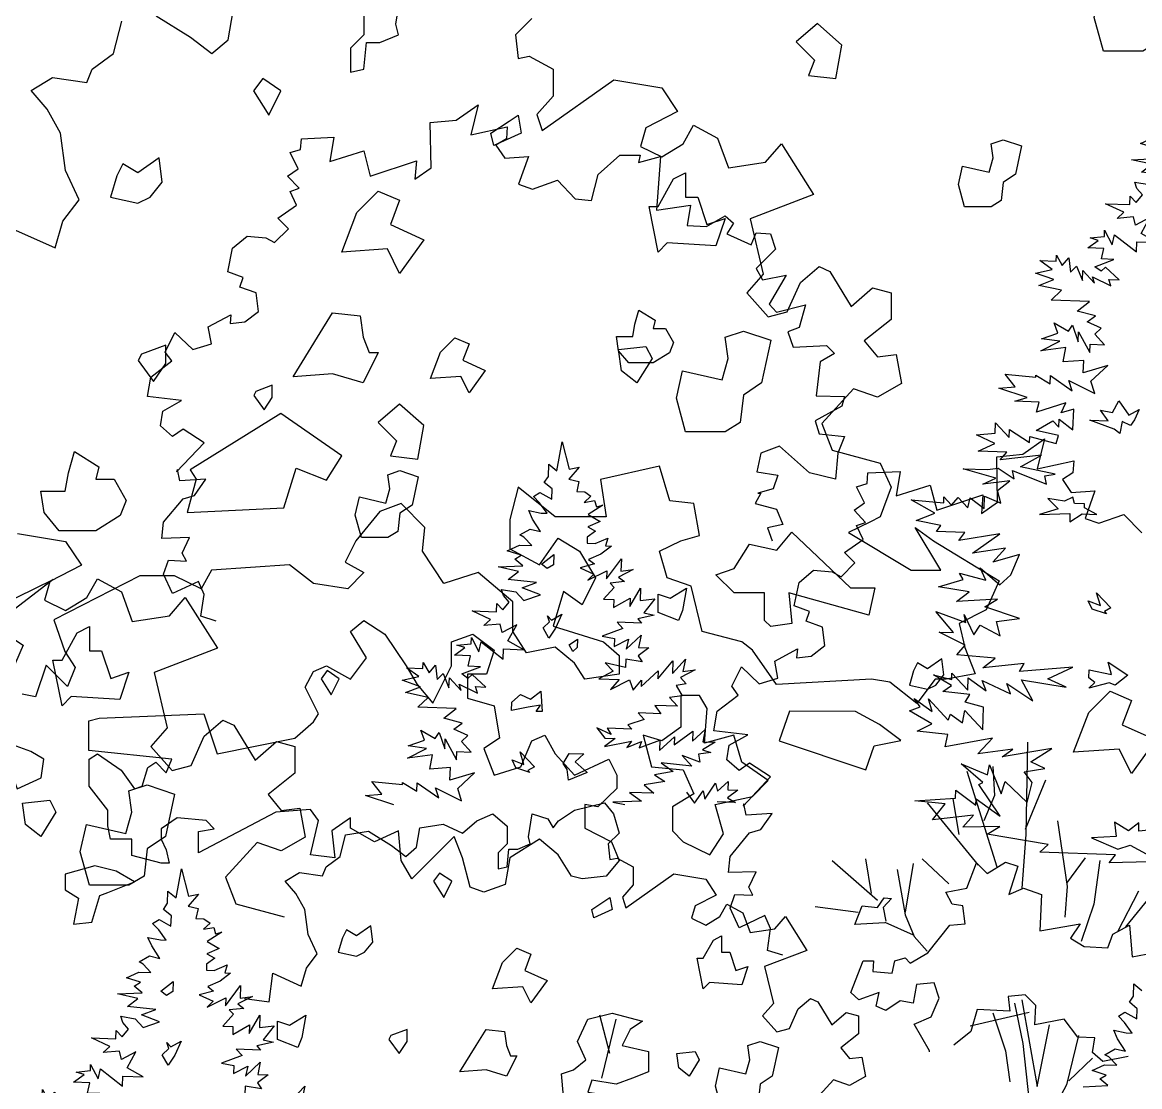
# Model space of a CAD drawing. Header units: inches. Extents: x -11 to 128, y 7 to 56.
# Drawn here: x 22.973 to 23.625, y 22.687 to 23.309 of the extents above; entities that cross this region are included whole.
import ezdxf

# ---------------------------------------------------------------- set-up
doc = ezdxf.new("R2010")
doc.units = ezdxf.units.IN
doc.header["$MEASUREMENT"] = 0
doc.layers.add('CAY', color=94, linetype='Continuous')
doc.layers.add('CAY-3', color=61, linetype='Continuous')
picture_1 = doc.add_image_def('image1.jpg', size_in_pixel=(1680, 1093))

# ---------------------------------------------------------------- blocks, each defined once
blk = doc.blocks.new('A$C76451831')
at = {"layer": 'CAY'}
for p, q in [((4659.2, 1730), (4666, 1767.4)), ((4666, 1767.4), (4675.2, 1732.1)), ((4648.1, 1722.6), (4648.6, 1738.5)), ((4648.6, 1738.5), (4659.2, 1730)), ((4688.4, 1734.4), (4674.7, 1719)), ((4675.2, 1732.1), (4688.4, 1734.4)), ((4642.8, 1714.7), (4648.1, 1722.6)), ((4674.7, 1719), (4687.7, 1715.8)), ((4687.7, 1715.8), (4685, 1702.8)), ((4628.6, 1696.6), (4636.9, 1701.7)), ((4636.9, 1701.7), (4652.5, 1693)), ((4653, 1706.2), (4642.8, 1714.7)), ((4652.5, 1693), (4653, 1706.2)), ((4685, 1702.8), (4695.4, 1702.4)), ((4695.4, 1702.4), (4703.4, 1696.7)), ((4636.5, 1688.1), (4628.6, 1696.6)), ((4646.4, 1674.6), (4636.5, 1688.1)), ((4703.4, 1696.7), (4694.9, 1688.8)), ((4694.9, 1688.8), (4708.2, 1691.1)), ((4708.2, 1691.1), (4710.6, 1682.8)), ((4627.6, 1667.1), (4622.5, 1678.2)), ((4622.5, 1678.2), (4638.7, 1674.9)), ((4638.7, 1674.9), (4646.4, 1674.6)), ((4718.8, 1685.3), (4699.8, 1672.8)), ((4699.8, 1672.8), (4715.4, 1664.1)), ((4710.6, 1682.8), (4718.8, 1685.3)), ((4637.9, 1650.9), (4627.6, 1667.1)), ((4715.4, 1664.1), (4699.3, 1656.9)), ((3957.4, 1648.4), (4019.9, 1637.7)), ((4611, 1646.4), (4624.4, 1654.1)), ((4616.3, 1643.5), (4611, 1646.4)), ((4626.4, 1632.7), (4616.3, 1643.5)), ((4624.4, 1654.1), (4637.9, 1650.9)), ((4698.8, 1643.4), (4698.5, 1635.7)), ((4709.5, 1651.1), (4698.8, 1643.4)), ((4699.3, 1656.9), (4709.5, 1651.1)), ((4019.9, 1637.7), (4040.5, 1607.1)), ((4594.4, 1625.7), (4610.5, 1633.3)), ((4610.5, 1633.3), (4626.4, 1632.7)), ((4698.5, 1635.7), (4708.9, 1635.3)), ((4708.9, 1635.3), (4725.5, 1642.4)), ((4730.1, 1631.8), (4716.6, 1621.4)), ((4725.5, 1642.4), (4722.4, 1632.1)), ((4722.4, 1632.1), (4730.1, 1631.8)), ((4612.8, 1620.1), (4594.4, 1625.7)), ((4604.5, 1614.9), (4612.8, 1620.1)), ((4615, 1606.4), (4604.5, 1614.9)), ((4716.6, 1621.4), (4700.5, 1614.3)), ((4700.5, 1614.3), (4708, 1608.6)), ((4723.6, 1589.4), (4743.1, 1615.5)), ((4743.1, 1615.5), (4742.6, 1599.2)), ((4040.5, 1607.1), (3999.3, 1585.8)), ((4582.8, 1604.8), (4615, 1606.4)), ((4609.3, 1598.9), (4582.8, 1604.8)), ((4708, 1608.6), (4689.3, 1603.8)), ((4689.3, 1603.8), (4707.5, 1595.4)), ((4699.6, 1587.6), (4724, 1599.9)), ((4724, 1599.9), (4723.6, 1589.4)), ((4758.5, 1601.4), (4739.6, 1591.6)), ((4742.6, 1599.2), (4758.5, 1601.4)), ((3999.3, 1585.8), (3992.2, 1561.6)), ((4047.6, 1565.2), (4061.2, 1589.4)), ((4061.2, 1589.4), (4092.4, 1572.3)), ((4595.8, 1588.5), (4609.3, 1598.9)), ((4632.8, 1584.5), (4595.8, 1588.5)), ((4707.5, 1595.4), (4699.6, 1587.6)), ((4747.1, 1585.9), (4728.4, 1583.8)), ((4739.6, 1591.6), (4747.1, 1585.9)), ((4092.4, 1572.3), (4106.6, 1533.9)), ((4587.2, 1575.6), (4605.7, 1572.3)), ((4589.7, 1567.4), (4587.2, 1575.6)), ((4605.7, 1572.3), (4616.2, 1561)), ((4614, 1577.4), (4632.8, 1584.5)), ((4637.7, 1568.4), (4614, 1577.4)), ((4733.7, 1578.2), (4720, 1562.8)), ((4728.4, 1583.8), (4733.7, 1578.2)), ((4754.1, 1553.5), (4768.1, 1577)), ((4768.1, 1577), (4767.5, 1561.2)), ((3992.2, 1561.6), (4019.9, 1548.1)), ((4019.9, 1548.1), (4047.6, 1565.2)), ((4154.9, 1541), (4175.6, 1565.2)), ((4175.6, 1565.2), (4217.4, 1499.1)), ((4580.8, 1546.4), (4581.1, 1557.2)), ((4581.1, 1557.2), (4589, 1548.8)), ((4589, 1548.8), (4597.1, 1559)), ((4597.1, 1559), (4589.7, 1567.4)), ((4616.2, 1561), (4637.7, 1568.4)), ((4720, 1562.8), (4733.1, 1562.4)), ((4732.8, 1552), (4754.5, 1564.3)), ((4733.1, 1562.4), (4732.8, 1552)), ((4754.5, 1564.3), (4754.1, 1553.5)), ((4767.5, 1561.2), (4786.6, 1563.2)), ((4786.6, 1563.2), (4772.4, 1545.1)), ((4572.7, 1536.2), (4549.1, 1547.5)), ((4549.1, 1547.5), (4580.8, 1546.4)), ((4785.9, 1541.9), (4764.4, 1537.2)), ((4772.4, 1545.1), (4785.9, 1541.9)), ((4106.6, 1533.9), (4154.9, 1541)), ((4564.3, 1528.4), (4572.7, 1536.2)), ((4585.6, 1530.3), (4564.3, 1528.4)), ((4588, 1519.4), (4585.6, 1530.3)), ((4606.9, 1529.6), (4588, 1519.4)), ((4595.3, 1508.7), (4606.9, 1529.6)), ((4769.2, 1531.6), (4737.5, 1532.7)), ((4737.5, 1532.7), (4745, 1524.8)), ((4764.4, 1537.2), (4769.2, 1531.6)), ((4547.6, 1504.9), (4547.9, 1513.1)), ((4547.9, 1513.1), (4557.6, 1494.1)), ((4745, 1524.8), (4718.3, 1514.8)), ((4718.3, 1514.8), (4734.1, 1511.6)), ((4749.5, 1497.9), (4768.7, 1515.8)), ((4768.7, 1515.8), (4765.4, 1500)), ((4217.4, 1499.1), (4134.9, 1467.3)), ((4525.8, 1489.8), (4539.3, 1499.8)), ((4528.9, 1502.9), (4547.6, 1504.9)), ((4539.3, 1499.8), (4528.9, 1502.9)), ((4557.6, 1494.1), (4560.8, 1507.2)), ((4560.8, 1507.2), (4589.5, 1484.9)), ((4589.5, 1484.9), (4589.9, 1498)), ((4589.9, 1498), (4616.2, 1497.1)), ((4616.2, 1497.1), (4595.3, 1508.7)), ((4734.1, 1511.6), (4733.7, 1501.1)), ((4733.7, 1501.1), (4752.6, 1510.9)), ((4752.6, 1510.9), (4749.5, 1497.9)), ((4779, 1499.6), (4765, 1489.2)), ((4765.4, 1500), (4779, 1499.6)), ((4547, 1489.1), (4525.8, 1489.8)), ((4543.8, 1475.6), (4547, 1489.1)), ((4749, 1484.7), (4748.6, 1473.9)), ((4770.2, 1481.3), (4749, 1484.7)), ((4765, 1489.2), (4770.2, 1481.3)), ((4809.5, 1466.3), (4826.5, 1484.8)), ((4826.5, 1484.8), (4823.2, 1468.6)), ((4463.6, 1473.4), (4484.8, 1472.7)), ((4479.5, 1462), (4463.6, 1473.4)), ((4484.8, 1472.7), (4485.1, 1480.4)), ((4485.1, 1480.4), (4492.8, 1466.9)), ((4492.8, 1466.9), (4501.3, 1477.1)), ((4501.3, 1477.1), (4503.4, 1458.4)), ((4535.3, 1465.5), (4559.7, 1475)), ((4559.7, 1475), (4543.8, 1475.6)), ((4732.6, 1469), (4713.7, 1459.2)), ((4722.1, 1480.2), (4732.6, 1469)), ((4748.6, 1473.9), (4722.1, 1480.2)), ((4769, 1449.1), (4791.1, 1469.7)), ((4790.7, 1459.3), (4810.1, 1482.6)), ((4791.1, 1469.7), (4790.7, 1459.3)), ((4810.1, 1482.6), (4809.5, 1466.3)), ((4839.1, 1470.7), (4820.2, 1461)), ((4823.2, 1468.6), (4839.1, 1470.7)), ((4134.9, 1467.3), (4152, 1395.3)), ((4458, 1457.3), (4479.5, 1462)), ((4481.7, 1448.7), (4458, 1457.3)), ((4503.4, 1458.4), (4511.4, 1466.3)), ((4511.4, 1466.3), (4518.8, 1447.4)), ((4518.8, 1447.4), (4519.3, 1460.6)), ((4519.3, 1460.6), (4534.6, 1444.2)), ((4543.3, 1459.7), (4535.3, 1465.5)), ((4548.9, 1465), (4543.3, 1459.7)), ((4566.9, 1448.5), (4548.9, 1465)), ((4713.7, 1459.2), (4740.4, 1458.3)), ((4740.4, 1458.3), (4729, 1445.5)), ((4729, 1445.5), (4753.5, 1457.8)), ((4753.5, 1457.8), (4758.5, 1444.5)), ((4758.5, 1444.5), (4769.3, 1457.3)), ((4769.3, 1457.3), (4769, 1449.1)), ((4820.2, 1461), (4827.6, 1452.5)), ((4462.4, 1441.3), (4481.7, 1448.7)), ((4491.7, 1434.8), (4462.4, 1441.3)), ((4534.6, 1444.2), (4532.2, 1452.4)), ((4532.2, 1452.4), (4555.8, 1440.7)), ((4555.8, 1440.7), (4553.3, 1449)), ((4553.3, 1449), (4566.9, 1448.5)), ((4827.6, 1452.5), (4814.4, 1450.3)), ((4814.4, 1450.3), (4822.1, 1436.9)), ((4478.1, 1422.1), (4491.7, 1434.8)), ((4822.1, 1436.9), (4805.7, 1434.7)), ((4805.7, 1434.7), (4816.2, 1423.5)), ((4528.3, 1420.4), (4478.1, 1422.1)), ((4512, 1407.8), (4528.3, 1420.4)), ((4794.5, 1413.8), (4765.1, 1414.8)), ((4765.1, 1414.8), (4773, 1406.4)), ((4786.8, 1424.5), (4794.5, 1413.8)), ((4816.2, 1423.5), (4786.8, 1424.5)), ((4200.3, 1384.7), (4224.5, 1405.3)), ((4224.5, 1405.3), (4238.7, 1398.8)), ((4238.7, 1398.8), (4266.4, 1353.4)), ((4535.8, 1401.5), (4512, 1407.8)), ((4525.1, 1393.7), (4535.8, 1401.5)), ((4773, 1406.4), (4751.5, 1399.4)), ((4751.5, 1399.4), (4756.7, 1393.8)), ((4152, 1395.3), (4130.8, 1371.1)), ((4183.2, 1346.3), (4200.3, 1384.7)), ((4487, 1379.2), (4482, 1392.5)), ((4482, 1392.5), (4500.7, 1381.4)), ((4500.7, 1381.4), (4505.9, 1389.4)), ((4505.9, 1389.4), (4513.4, 1367.9)), ((4543.4, 1385.4), (4525.1, 1393.7)), ((4535, 1377.5), (4543.4, 1385.4)), ((4711.4, 1395.4), (4721.4, 1381.9)), ((4729.7, 1386.6), (4711.4, 1395.4)), ((4735, 1381.4), (4721, 1371)), ((4721.4, 1381.9), (4735, 1381.4)), ((4724.6, 1394.9), (4729.7, 1386.6)), ((4756.7, 1393.8), (4724.6, 1394.9)), ((4792.9, 1365.8), (4812.1, 1383.7)), ((4811.7, 1373.3), (4836.3, 1391)), ((4812.1, 1383.7), (4811.7, 1373.3)), ((4835.9, 1377.9), (4852.3, 1393.2)), ((4836.3, 1391), (4835.9, 1377.9)), ((4852.3, 1393.2), (4849, 1377.4)), ((4130.8, 1371.1), (4158.5, 1339.9)), ((4266.4, 1353.4), (4294.1, 1377.6)), ((4294.1, 1377.6), (4318.3, 1371.1)), ((4318.3, 1371.1), (4318.3, 1336.3)), ((4464.9, 1355.9), (4489.4, 1368.7)), ((4465.5, 1371.8), (4487, 1379.2)), ((4489.4, 1368.7), (4465.5, 1371.8)), ((4513.4, 1367.9), (4513.8, 1381)), ((4513.8, 1381), (4528.7, 1353.7)), ((4547.7, 1363.9), (4535, 1377.5)), ((4721, 1371), (4756.1, 1378)), ((4756.1, 1378), (4750.4, 1370)), ((4750.4, 1370), (4769.3, 1377.5)), ((4766.3, 1369.4), (4793.3, 1379.4)), ((4769.3, 1377.5), (4766.3, 1369.4)), ((4793.3, 1379.4), (4792.9, 1365.8)), ((4865.3, 1376.9), (4848.6, 1366.6)), ((4849, 1377.4), (4865.3, 1376.9)), ((4497.2, 1360.3), (4464.9, 1355.9)), ((4493.9, 1341.8), (4497.2, 1360.3)), ((4528.7, 1353.7), (4529.1, 1364.6)), ((4529.1, 1364.6), (4547.7, 1363.9)), ((4822.1, 1359.3), (4834.8, 1345.7)), ((4845.4, 1350.8), (4822.1, 1359.3)), ((4859.4, 1363.5), (4843.5, 1361.3)), ((4843.5, 1361.3), (4845.4, 1350.8)), ((4848.6, 1366.6), (4859.4, 1363.5)), ((4158.5, 1339.9), (4183.2, 1346.3)), ((4520.7, 1343.6), (4493.9, 1341.8)), ((4520.1, 1327.3), (4520.7, 1343.6)), ((4810.5, 1338.4), (4786.3, 1334.3)), ((4834.8, 1345.7), (4795, 1349.9)), ((4795, 1349.9), (4810.5, 1338.4)), ((4318.3, 1336.3), (4283.5, 1308.6)), ((4431.5, 1309.1), (4418.5, 1325.8)), ((4418.5, 1325.8), (4458.3, 1321.7)), ((4458.3, 1321.7), (4458.4, 1324.4)), ((4458.4, 1324.4), (4477, 1312.9)), ((4477, 1312.9), (4477.4, 1323.8)), ((4477.4, 1323.8), (4505.7, 1304.2)), ((4552.2, 1337), (4520.1, 1327.3)), ((4530.1, 1316.5), (4552.2, 1337)), ((4799.6, 1325.7), (4772.7, 1321.2)), ((4786.3, 1334.3), (4799.6, 1325.7)), ((4851.8, 1302.5), (4865.7, 1323.4)), ((4865.7, 1323.4), (4868.1, 1312.9)), ((4868.1, 1312.9), (4882.1, 1325.5)), ((4882.1, 1325.5), (4881.7, 1314.6)), ((4410.2, 1307.5), (4431.5, 1309.1)), ((4501.2, 1317.5), (4535, 1300.5)), ((4505.7, 1304.2), (4501.2, 1317.5)), ((4535, 1300.5), (4530.1, 1316.5)), ((4753.8, 1311.4), (4769.3, 1300)), ((4785.5, 1310.3), (4753.8, 1311.4)), ((4772.7, 1321.2), (4785.5, 1310.3)), ((4828.1, 1311.5), (4838.5, 1297.6)), ((4838.5, 1297.6), (4849.5, 1313.5)), ((4849.5, 1313.5), (4851.8, 1302.5)), ((4894.8, 1314.2), (4881.4, 1304.2)), ((4881.7, 1314.6), (4894.8, 1314.2)), ((4283.5, 1308.6), (4300.6, 1287.9)), ((4446.9, 1295.4), (4410.2, 1307.5)), ((4682.3, 1288.4), (4721.2, 1297.8)), ((4721.2, 1297.8), (4733, 1283.7)), ((4769.3, 1300), (4732.1, 1298.6)), ((4732.1, 1298.6), (4747.8, 1295.7)), ((4891.6, 1298.4), (4867.6, 1299.3)), ((4881.4, 1304.2), (4891.6, 1298.4)), ((4300.6, 1287.9), (4324.7, 1290.9)), ((4324.7, 1290.9), (4331.8, 1253.1)), ((4554.9, 1274.6), (4575.8, 1283.7)), ((4575.8, 1283.7), (4594.3, 1267.5)), ((4622.2, 1253.8), (4626.9, 1283.7)), ((4626.9, 1283.7), (4647.3, 1277)), ((4661.5, 1274.6), (4682.3, 1288.4)), ((4733, 1283.7), (4740.1, 1258.5)), ((4476.7, 1240), (4481, 1265.2)), ((4481, 1265.2), (4511.3, 1269.9)), ((4511.3, 1269.9), (4536.5, 1258.5)), ((4536.5, 1258.5), (4554.9, 1274.6)), ((4594.3, 1267.5), (4594.3, 1244.3)), ((4647.3, 1277), (4654.4, 1265.2)), ((4654.4, 1265.2), (4661.5, 1274.6)), ((4331.8, 1253.1), (4300.6, 1235.4)), ((4377.3, 1228.2), (4384.3, 1256.1)), ((4384.3, 1256.1), (4414.2, 1260.8)), ((4414.2, 1260.8), (4444.1, 1242.4)), ((4624.5, 1244.3), (4622.2, 1253.8)), ((4740.1, 1258.5), (4725.9, 1244.3)), ((4269.3, 1246.1), (4228, 1201.2)), ((4300.6, 1235.4), (4269.3, 1246.1)), ((4444.1, 1242.4), (4462.6, 1228.2)), ((4462.6, 1228.2), (4476.7, 1240)), ((4594.3, 1244.3), (4582.9, 1232.9)), ((4594.3, 1214.4), (4596.6, 1237.6)), ((4596.6, 1237.6), (4608.4, 1237.6)), ((4608.4, 1237.6), (4624.5, 1244.3)), ((4725.9, 1244.3), (4728.3, 1223.9)), ((4358.8, 1214.4), (4377.3, 1228.2)), ((4582.9, 1232.9), (4582.9, 1212.1)), ((4728.3, 1223.9), (4737.7, 1225.8)), ((4737.7, 1225.8), (4758.6, 1214.4)), ((4305.7, 1196), (4324.2, 1207.4)), ((4324.2, 1207.4), (4354.1, 1203)), ((4354.1, 1203), (4358.8, 1214.4)), ((4582.9, 1212.1), (4594.3, 1214.4)), ((4758.6, 1214.4), (4758.6, 1191.2)), ((5192.6, 1187), (5205.3, 1219.7)), ((5205.3, 1219.7), (5219, 1206)), ((5219, 1206), (5243.2, 1220.8)), ((5243.2, 1220.8), (5259.1, 1215.5)), ((5259.1, 1215.5), (5247.5, 1178.6)), ((4228, 1201.2), (4241.6, 1166.4)), ((4319.5, 1179.8), (4305.7, 1196)), ((4749.1, 1161.4), (4811.2, 1205.4)), ((4811.2, 1205.4), (4852.9, 1198.3)), ((4852.9, 1198.3), (4866.7, 1177.9)), ((4331.3, 1159), (4319.5, 1179.8)), ((4758.6, 1191.2), (4744.4, 1175.1)), ((4866.7, 1177.9), (4839.1, 1163.7)), ((5165.2, 1181.8), (5192.6, 1187)), ((5173.6, 1165.9), (5165.2, 1181.8)), ((5247.5, 1178.6), (5266.4, 1187)), ((5266.4, 1187), (5289.7, 1178.6)), ((5289.7, 1178.6), (5287.5, 1131.1)), ((4241.6, 1166.4), (4304.1, 1149.3)), ((4744.4, 1175.1), (4749.1, 1161.4)), ((4839.1, 1163.7), (4834.4, 1147.6)), ((4871.4, 1149.9), (4880.4, 1166.1)), ((4880.4, 1166.1), (4901.2, 1154.7)), ((5187.3, 1163.8), (5173.6, 1165.9)), ((5190.5, 1140.6), (5187.3, 1163.8)), ((4335.6, 1126.7), (4331.3, 1159)), ((4852.9, 1138.5), (4871.4, 1149.9)), ((4901.2, 1154.7), (4910.7, 1129.1)), ((4942.9, 1133.8), (4956.7, 1149.9)), ((4956.7, 1149.9), (4984.6, 1105.9)), ((4834.4, 1147.6), (4852.9, 1138.5)), ((5142, 1102.7), (5170.5, 1138.5)), ((5170.5, 1138.5), (5190.5, 1140.6)), ((5287.5, 1131.1), (5340.3, 1140.6)), ((5340.3, 1140.6), (5327.6, 1121.6)), ((5382.5, 1126.9), (5404.6, 1138.5)), ((5404.6, 1138.5), (5407.8, 1097.4)), ((4347.4, 1101.2), (4335.6, 1126.7)), ((4910.7, 1129.1), (4942.9, 1133.8)), ((5327.6, 1121.6), (5345.5, 1111.1)), ((5376.1, 1109), (5382.5, 1126.9)), ((4984.6, 1105.9), (4929.6, 1084.7)), ((5345.5, 1111.1), (5376.1, 1109)), ((4333.2, 1082.7), (4347.4, 1101.2)), ((5057.6, 1092.1), (5071.3, 1092.1)), ((5071.3, 1092.1), (5070.3, 1078.4)), ((5095.6, 1076.3), (5098.8, 1092.1)), ((5098.8, 1092.1), (5112.5, 1096.3)), ((5112.5, 1096.3), (5118.8, 1089)), ((5118.8, 1089), (5142, 1102.7)), ((5407.8, 1097.4), (5435.2, 1102.7)), ((4284.9, 1039.1), (4289.6, 1076)), ((4289.6, 1076), (4326.6, 1059.5)), ((4326.6, 1059.5), (4333.2, 1082.7)), ((4929.6, 1084.7), (4941, 1036.7)), ((5070.3, 1078.4), (5095.6, 1076.3)), ((5409.5, 1046.3), (5410, 1062.2)), ((5410, 1062.2), (5420.6, 1053.6)), ((5268.6, 1047.8), (5246.4, 1045.7)), ((5282.3, 1034.1), (5268.6, 1047.8)), ((4252.7, 1043.4), (4284.9, 1039.1)), ((4941, 1036.7), (4926.8, 1020.6)), ((4973.2, 1029.6), (4989.3, 1043.4)), ((4989.3, 1043.4), (4998.7, 1039.1)), ((4998.7, 1039.1), (5017.2, 1008.8)), ((5246.4, 1045.7), (5248.5, 1026.7)), ((5281.2, 1008.8), (5282.3, 1034.1)), ((5404.2, 1038.3), (5409.5, 1046.3)), ((5414.3, 1029.8), (5404.2, 1038.3)), ((4728.3, 971.5), (4715.1, 1021.6)), ((4926.8, 1020.6), (4945.3, 999.7)), ((4961.8, 1004.1), (4973.2, 1029.6)), ((5017.2, 1008.8), (5035.7, 1024.9)), ((5035.7, 1024.9), (5051.8, 1020.6)), ((5051.8, 1020.6), (5051.8, 997.4)), ((5273.8, 1025), (5197.2, 1007.3)), ((5206.3, 1028.8), (5197.9, 1000.4)), ((5248.5, 1026.7), (5206.3, 1028.8)), ((5390, 1020.2), (5398.3, 1025.4)), ((5397.8, 1011.8), (5390, 1020.2)), ((5398.3, 1025.4), (5413.9, 1016.7)), ((5413.9, 1016.7), (5414.3, 1029.8)), ((4717.8, 939.8), (4736.3, 1016.3)), ((4945.3, 999.7), (4961.8, 1004.1)), ((5319.2, 1016.2), (5281.2, 1008.8)), ((5337.1, 993), (5319.2, 1016.2)), ((5407.8, 998.3), (5397.8, 1011.8)), ((5051.8, 997.4), (5028.6, 978.9)), ((5197.9, 1000.4), (5175.7, 982.4)), ((5359.3, 991.9), (5337.1, 993)), ((5356.1, 972.9), (5359.3, 991.9)), ((5389, 990.8), (5383.9, 1001.9)), ((5383.9, 1001.9), (5400.1, 998.6)), ((5399.3, 974.6), (5389, 990.8)), ((5400.1, 998.6), (5407.8, 998.3)), ((5028.6, 978.9), (5040, 965.1)), ((5372.4, 970.1), (5385.8, 977.8)), ((5385.8, 977.8), (5399.3, 974.6)), ((5040, 965.1), (5056.1, 967.1)), ((5056.1, 967.1), (5060.8, 941.9)), ((5369.8, 961.3), (5356.1, 972.9)), ((5402.5, 967.7), (5369.8, 961.3)), ((5377.7, 967.2), (5372.4, 970.1)), ((5387.7, 956.4), (5377.7, 967.2)), ((5355.8, 949.4), (5371.9, 957)), ((5374.2, 943.7), (5355.8, 949.4)), ((5371.9, 957), (5387.7, 956.4)), ((5019.2, 937.2), (4991.7, 907.3)), ((5040, 930.1), (5019.2, 937.2)), ((5060.8, 941.9), (5040, 930.1)), ((5365.8, 938.6), (5374.2, 943.7)), ((5376.4, 930.1), (5365.8, 938.6)), ((5344.2, 928.5), (5376.4, 930.1)), ((3915.1, 501.1), (3898, 463.3)), ((3898, 463.3), (3863.2, 445.6)), ((3863.2, 445.6), (3870.3, 414.4)), ((3870.3, 414.4), (3883.8, 380.2)), ((3883.8, 380.2), (3846.1, 373.1)), ((3831.9, 373.1), (3807.8, 341.8)), ((3846.1, 373.1), (3831.9, 373.1))]:
    blk.add_line(p, q, dxfattribs=at)
for points in [[(4216, 1534.3), (4196, 1540.6), (4200.2, 1569.1), (4192.8, 1586), (4159, 1570.1), (4147.4, 1595.5), (4153.8, 1613.4), (4177, 1612.3), (4171.7, 1622.9), (4181.2, 1642.9), (4145.3, 1641.9), (4147.4, 1663), (4172.8, 1693.5), (4187.5, 1697.8), (4202.3, 1718.9), (4168.5, 1716.7), (4165.4, 1731.5), (4164.3, 1728.3), (4200.2, 1766.3), (4172.8, 1784.2), (4159, 1774.7), (4143.2, 1788.5), (4146.4, 1807.4), (4170.6, 1821.2), (4126.4, 1826.4), (4130.6, 1851.7), (4158, 1872.8), (4149.6, 1884.4), (4162.2, 1909.7), (4185.4, 1887.6), (4209.7, 1895), (4205.5, 1917.1), (4235, 1933), (4233.9, 1921.4), (4252.9, 1923.5), (4270.8, 1937.2), (4267.7, 1961.4), (4246.6, 1968.8), (4250.8, 1981.5), (4230.8, 1988.9), (4237.1, 2019.4), (4256.1, 2035.3), (4280.3, 2033.1), (4291.9, 2026.8), (4309.9, 2044.7), (4296.2, 2058.5), (4320.4, 2075.3), (4312, 2093.3), (4323.6, 2097.5), (4308.8, 2113.3), (4322.5, 2122.8), (4312, 2143.9), (4325.7, 2148.1), (4326.7, 2161.8), (4368.9, 2163.9), (4363.7, 2132.3), (4408, 2146), (4416.4, 2113.3), (4476.5, 2133.3), (4474.4, 2109.1), (4495.5, 2123.9), (4494.4, 2182.9), (4528.2, 2186.1), (4556.7, 2206.1), (4547.2, 2167.1), (4594.6, 2177.6), (4593.6, 2161.8), (4579.9, 2153.4), (4591.5, 2136.5), (4622.1, 2138.6), (4609.4, 2102.8), (4627.3, 2096.4), (4660, 2108), (4683.2, 2083.8), (4704.3, 2081.7), (4712.8, 2115.4), (4741.2, 2140.7), (4767.6, 2140.7), (4765.5, 2131.2), (4794, 2138.6), (4788.7, 2069), (4833, 2075.3), (4828.8, 2049), (4854.1, 2047.9), (4878.3, 2061.6), (4888.9, 2052.1), (4880.5, 2038.4), (4912.1, 2023.7), (4918.4, 2039.5), (4937.4, 2038.4), (4943.7, 2018.4), (4918.4, 1993.1), (4926.9, 1978.3), (4957.4, 1984.6), (4935.3, 1946.7), (4944.8, 1936.1), (4982.8, 1945.6), (4974.3, 1916.1), (4959.6, 1910.8), (4966.9, 1890.8), (5010.2, 1892.9), (5020.7, 1882.3), (5001.7, 1871.8), (4996.5, 1827.5), (5033.4, 1826.4), (5030.2, 1813.8), (4995.4, 1794.8), (5000.7, 1777.9), (5033.4, 1774.7), (5024.9, 1752.6), (5021.8, 1718.9), (4988, 1727.3), (4949, 1762.1), (4924.8, 1752.6), (4919.5, 1728.3), (4946.9, 1724.1), (4940.6, 1706.2), (4920.5, 1700.9), (4924.8, 1700.9), (4917.4, 1687.2), (4944.8, 1679.8), (4953.2, 1659.8), (4933.2, 1655.6), (4939.5, 1638.7)], [(4953.2, 1099.5), (4933.2, 1105.8), (4937.4, 1134.3), (4930, 1151.2), (4896.3, 1135.4), (4884.7, 1160.7), (4891, 1178.6), (4914.2, 1177.5), (4908.9, 1188.1), (4918.4, 1208.1), (4882.5, 1207.1), (4884.7, 1228.2), (4910, 1258.8), (4924.7, 1263), (4939.5, 1284.1), (4905.7, 1282), (4902.6, 1296.7), (4901.5, 1293.6), (4937.4, 1331.5), (4910, 1349.5), (4896.3, 1340), (4880.4, 1353.7), (4883.6, 1372.7), (4907.9, 1386.4), (4863.6, 1391.6), (4867.8, 1417), (4895.2, 1438.1), (4886.8, 1449.7), (4899.4, 1475), (4922.6, 1452.8), (4946.9, 1460.2), (4942.7, 1482.3), (4972.2, 1498.2), (4971.1, 1486.6), (4990.1, 1488.7), (5008, 1502.4), (5004.9, 1526.6), (4983.8, 1534), (4988, 1546.7), (4968, 1554.1), (4974.3, 1584.7), (4993.3, 1600.5), (5017.5, 1598.4), (5029.1, 1592), (5047.1, 1610), (5033.4, 1623.7), (5057.6, 1640.6), (5049.2, 1658.5), (5060.8, 1662.7), (5046, 1678.5), (5059.7, 1688), (5049.2, 1709.1), (5062.9, 1713.3), (5063.9, 1727), (5106.1, 1729.1), (5100.9, 1697.5), (5145.2, 1711.2), (5153.6, 1678.5), (5213.7, 1698.6), (5211.6, 1674.3), (5232.7, 1689.1), (5231.6, 1748.1), (5265.4, 1751.3), (5293.9, 1771.3), (5284.4, 1732.3), (5331.8, 1742.9), (5330.8, 1727), (5317.1, 1718.6), (5328.7, 1701.7), (5359.3, 1703.8), (5346.6, 1668), (5364.5, 1661.6), (5397.2, 1673.2), (5420.4, 1649)], [(4680, 1494.9), (4675.3, 1503.2), (4686, 1511), (4685.6, 1500.1), (4680, 1494.9)], [(5271.7, 1376.9), (5269.6, 1256.6), (5264.3, 1187)], [(5192.6, 1338.9), (5231.6, 1214.5)], [(5226.4, 1345.2), (5228.5, 1307.3), (5214.8, 1274.6)], [(5294.9, 1327.3), (5268.6, 1263)], [(5140.9, 1297.8), (5207.4, 1216.6)], [(5174.7, 1303.1), (5182.1, 1256.6)], [(5310.7, 1274.6), (5323.4, 1189.1), (5320.2, 1149.1)], [(5017.5, 1222.9), (5076.6, 1171.2)], [(5060.8, 1225), (5068.2, 1179.7)], [(5134.6, 1225), (5169.4, 1192.3)], [(5346.6, 1226.1), (5322.3, 1193.4)], [(5365.6, 1222.9), (5358.2, 1165.9), (5341.3, 1117.4)], [(4146.1, 136.4), (4058.1, 134.1), (4066.6, 144.6), (3967.9, 148.1), (3979.1, 158.1), (3899.4, 171.8), (3916.1, 181.6), (3868, 180.6), (3881.7, 196.4), (3828.5, 190.1), (3845, 210.9), (3805.3, 215), (3858.5, 218.6), (3858.8, 229), (3884.9, 209.5), (3885.2, 217.6), (3916.5, 195.2), (3888.5, 236.1), (3894, 238.6), (3865.5, 263.2), (3899.8, 248.8), (3902.6, 261.9), (3917.6, 224.2), (3923.1, 239.9), (3951.6, 212.6), (3957.9, 238.7), (3947.6, 252.6), (3974.4, 257.1), (3956.2, 265.5), (3983.5, 283.1), (3919.2, 272.2), (3932.7, 282.1), (3887.2, 276), (3906.5, 296.7), (3844.9, 285.2), (3848.2, 301.4), (3808.5, 305.5), (3827.4, 315.3), (3798.5, 332.2), (3812.3, 337.1), (3804.5, 348.3), (3827.9, 331.1), (3823.1, 347.6), (3848.9, 320), (3851.8, 327.6), (3867.3, 316.6), (3870.6, 332.4), (3893.7, 307.5), (3894.8, 337), (3871, 343.2), (3876.8, 353.5), (3842, 357.4), (3853.2, 365.2), (3829.6, 379.1), (3853.4, 372.9), (3853.7, 381), (3874.2, 359), (3874.8, 374.8), (3898.2, 358.2), (3893.2, 371.5), (3929.8, 354.3), (3925.3, 367.6), (3958.9, 345.2), (3944, 372.4), (4002.2, 362.7), (3978.5, 373.9), (4011.2, 388.7), (3941.7, 383.4), (3947.5, 393.6), (3893.8, 387.8), (3910.1, 400.4), (3860, 404.8), (3870.8, 417.6), (3837, 434.6), (3855.6, 434), (3832.5, 461.5), (3871.9, 447), (3869.5, 457.5), (3882.2, 430.8), (3890.3, 443.7), (3916.6, 429.6), (3911.8, 448.3), (3941.4, 452.3), (3896.6, 467.5), (3912.8, 477.3), (3859.7, 474.2), (3876, 486.8), (3836.3, 493.6), (3868.4, 502.9), (3863.7, 511.2), (3897.8, 501.9), (3890.2, 518), (3916.2, 495.8), (3930.2, 508.9), (3941.6, 535.3), (3906.8, 525.6), (3923.3, 543.6), (3880.5, 537.4), (3915.8, 562.4), (3862.5, 553.9), (3870.5, 564), (3833.4, 565.3), (3839.1, 573.3), (3807.2, 579.8), (3831.5, 589.4), (3800.4, 606.4), (3842.9, 602.6), (3843.1, 610.3), (3853.2, 599.5), (3861.7, 609.7), (3874.4, 596.1), (3877.5, 609.1), (3895.6, 595.3), (3896.2, 611.2), (3917.2, 602.3), (3912.8, 618.8), (3929.1, 631.3), (3894, 627.1), (3910.6, 634.7), (3868.4, 647.1), (3900.1, 646), (3913.8, 647.7), (3934.6, 633.9), (3932.3, 644.8), (3976.9, 627), (3974.6, 637.9), (3987.8, 640.2), (3942.8, 649.4), (3970.1, 664.8), (3916.4, 658.5), (3924.9, 668.7), (3887.8, 670), (3909.5, 680.1), (3885.8, 691.3), (3909.9, 693.2), (3910.4, 706.8), (3928.3, 687.6), (3928.7, 698), (3954.8, 681.2), (3955.1, 688.9), (3989.2, 680), (3992.3, 690.3), (3963.1, 696.8), (3984.8, 709.2), (3992.7, 701.2), (3993, 711.6), (4011.1, 697.8), (4012.1, 724.6), (3996, 719.7), (4001.9, 732.6), (3963.9, 720.8), (3967.1, 733.8), (3935.4, 734.9), (3951.4, 739.8), (3914.7, 752), (3936, 753.5), (3923, 770.3), (3962.8, 766.2), (3962.9, 768.9), (3981.5, 757.4), (3981.9, 768.2), (4010.2, 748.6), (4005.7, 761.9), (4039.5, 744.9), (4034.6, 760.9), (4056.7, 781.5), (4024.6, 771.7), (4025.2, 788), (3998.4, 786.2), (4001.7, 804.7), (3969.4, 800.4), (3993.9, 813.1), (3970, 816.2), (3991.5, 823.6), (3986.5, 837), (4005.2, 825.9), (4010.4, 833.9), (4017.9, 812.3), (4018.3, 825.4), (4033.2, 798.2), (4033.6, 809), (4052.2, 808.4), (4039.5, 822), (4047.9, 829.8), (4029.6, 838.2), (4040.3, 846), (4016.5, 852.2), (4032.8, 864.8), (3982.6, 866.6), (3996.2, 879.2), (3966.9, 885.7), (3986.2, 893.2), (3962.5, 901.7), (3984, 906.4), (3968.1, 917.8), (3989.3, 917.1), (3989.6, 924.8), (3997.3, 911.4), (4005.8, 921.5), (4007.9, 902.9), (4015.9, 910.7), (4023.4, 891.9), (4023.8, 905), (4039.1, 888.6), (4036.7, 896.9), (4060.3, 885.2), (4057.8, 893.4), (4071.4, 892.9), (4053.4, 909.4), (4047.8, 904.2), (4039.8, 909.9), (4064.2, 919.5), (4048.4, 920), (4051.5, 933.5), (4030.3, 934.3), (4043.8, 944.2), (4033.4, 947.3), (4052.1, 949.4), (4052.4, 957.5), (4062.1, 938.6), (4065.3, 951.6), (4094, 929.3), (4094.4, 942.4), (4120.7, 941.5), (4099.8, 953.1), (4111.4, 974), (4092.5, 963.8), (4090.1, 974.8), (4068.8, 972.8), (4077.2, 980.7), (4053.6, 991.9), (4085.3, 990.8), (4085.6, 1001.7), (4093.5, 993.3), (4101.6, 1003.4), (4094.2, 1011.8), (4091.7, 1020.1), (4110.2, 1016.7), (4120.7, 1005.5), (4142.2, 1012.9), (4118.5, 1021.8), (4137.3, 1028.9), (4100.3, 1032.9), (4113.8, 1043.3), (4087.3, 1049.2), (4119.5, 1050.8), (4109, 1059.4), (4117.3, 1064.5), (4098.9, 1070.1), (4115, 1077.7), (4130.9, 1077.2), (4120.8, 1088), (4115.5, 1090.9), (4128.9, 1098.6), (4142.4, 1095.4), (4132.1, 1111.6), (4127, 1122.6), (4143.2, 1119.4), (4150.9, 1119.1), (4141, 1132.6), (4133.1, 1141), (4141.4, 1146.2), (4157, 1137.5), (4157.5, 1150.6), (4147.3, 1159.1), (4152.6, 1167.1), (4153.1, 1182.9), (4163.7, 1174.4), (4170.5, 1211.8), (4179.7, 1176.6), (4192.9, 1178.8), (4179.2, 1163.4), (4192.2, 1160.3), (4189.5, 1147.2), (4199.9, 1146.8), (4207.9, 1141.1), (4199.4, 1133.3), (4212.7, 1135.5), (4215.1, 1127.3), (4223.3, 1129.7), (4204.3, 1117.2), (4219.9, 1108.5), (4203.8, 1101.4), (4214, 1095.6), (4203.3, 1087.8), (4203, 1080.1), (4213.4, 1079.7), (4230, 1086.9), (4226.9, 1076.5), (4234.6, 1076.3), (4221.1, 1065.9), (4205, 1058.7), (4212.5, 1053), (4193.8, 1048.2), (4212, 1039.9), (4204.1, 1032), (4228.5, 1044.3), (4228.1, 1033.9), (4247.6, 1060), (4247.1, 1043.7), (4263, 1045.8), (4244.1, 1036.1), (4251.6, 1030.3), (4232.9, 1028.3), (4238.2, 1022.7), (4224.5, 1007.3), (4237.6, 1006.8), (4237.3, 996.4), (4259, 1008.8), (4258.6, 997.9), (4272.6, 1021.5), (4272, 1005.6), (4291.1, 1007.7), (4276.9, 989.6), (4290.4, 986.4), (4268.9, 981.7), (4273.7, 976.1), (4242, 977.2), (4249.5, 969.2), (4222.8, 959.3), (4238.6, 956), (4238.2, 945.6), (4257.1, 955.4), (4254, 942.3), (4273.2, 960.2), (4269.9, 944.5), (4283.5, 944), (4269.5, 933.6), (4274.7, 925.7), (4253.5, 929.2), (4253.1, 918.3)], [(4314, 910.8), (4331, 929.2), (4327.7, 913)], [(5101.9, 1211.3), (5112.5, 1152.2), (5124.1, 1123.8), (5140.9, 1104.8)], [(5123, 1218.7), (5112.5, 1155.4)], [(5416.2, 1182.8), (5388.8, 1130.1)], [(5444.7, 1192.3), (5399.3, 1136.4)], [(5086.1, 1141.7), (5047.1, 1139.6), (5056.6, 1163.8), (5076.6, 1161.7), (5085, 1174.4), (5094.5, 1173.3), (5084, 1161.7), (5087.2, 1143.8)], [(4995.4, 1162.8), (5051.3, 1155.4)], [(5086.1, 1142.7), (5123, 1125.9)], [(5144.1, 974), (5144.1, 975), (5124.1, 1009.8), (5146.2, 1019.3), (5156.8, 1043.6), (5150.4, 1063.6), (5127.2, 1061.5), (5123, 1037.3), (5106.1, 1040.4), (5087.2, 1027.8), (5074.5, 1033.1), (5078.7, 1051), (5052.3, 1041.5), (5041.8, 1051), (5057.6, 1092.1)], [(5254.8, 1037.3), (5265.4, 984.5), (5273.8, 908.6)], [(5264.3, 1041.5), (5284.4, 928.6), (5300.2, 1008.8)], [(5226.4, 1024.6), (5243.2, 975), (5248.5, 935)], [(5338.2, 995.1), (5322.3, 930.7), (5293.9, 877)], [(5356.1, 965.6), (5325.5, 936)]]:
    blk.add_lwpolyline(points, dxfattribs=at)
for points in [[(4784.5, 1915.2), (4800.4, 1915.2), (4810.9, 1896.7), (4805.6, 1883.5), (4784.5, 1870.3), (4752.8, 1870.3), (4739.6, 1886.1), (4737, 1904.6), (4758.1, 1904.6), (4760.8, 1920.5), (4766, 1939), (4787.2, 1925.7)], [(4507.9, 1884.3), (4526.4, 1902.8), (4544.9, 1894.9), (4536.9, 1873.7), (4566, 1860.5), (4544.9, 1831.5), (4534.3, 1852.6), (4494.7, 1850)], [(4267.5, 1833.2), (4264.9, 1827.9), (4278.1, 1809.4), (4288.7, 1825.2), (4288.7, 1841.1)], [(4396.9, 1672), (4402.2, 1695.8), (4436.5, 1687.9), (4441.8, 1706.3), (4439.1, 1724.8), (4455, 1730.1), (4478.7, 1722.2), (4470.8, 1685.2), (4455, 1674.7), (4452.3, 1650.9), (4439.1, 1643), (4404.8, 1643)], [(4639.1, 1608.3), (4655.4, 1620.8), (4655, 1607.7), (4646.6, 1602.6)], [(4791, 1545.5), (4791, 1569.3), (4806.8, 1564), (4827.9, 1577.2), (4822.7, 1548.1), (4817.4, 1534.9)], [(4641.2, 1525.7), (4649.6, 1533.5), (4647.2, 1541.3), (4652.4, 1535.7), (4665.8, 1543.4), (4657.5, 1525.1), (4648.9, 1512.3)], [(4035, 1519.2), (4050.8, 1527.2), (4050.8, 1495.5), (4066.6, 1495.5), (4078.5, 1459.8), (4102.3, 1467.8), (4090.4, 1432.1), (4027.1, 1436.1), (4015.2, 1424.2), (4003.3, 1483.6), (4015.2, 1483.6)], [(5162.8, 1464.3), (5160.2, 1485.4), (5141.7, 1472.2), (5128.5, 1480.1), (5123.3, 1469.6), (5118, 1451.1), (5141.7, 1445.8), (5152.3, 1451.1)], [(4376, 1459.3), (4360.2, 1469.9), (4352.3, 1459.3), (4365.5, 1438.2)], [(4640.1, 1416.5), (4632.4, 1416.7), (4637.7, 1424.7), (4621.8, 1422.5), (4600.3, 1417.9), (4600.7, 1428.7), (4611.9, 1438.8), (4624.8, 1432.9), (4638.3, 1443.3)], [(5351.5, 1415.3), (5379.2, 1443), (5406.9, 1431.1), (5395, 1399.4), (5438.6, 1379.6), (5406.9, 1336.1), (5391, 1367.8), (5331.7, 1363.8)], [(4624.2, 1337.2), (4605.8, 1343.3), (4600.8, 1353.9), (4616.4, 1347.9), (4611.6, 1364.4), (4629.9, 1344.7), (4621.6, 1340)], [(4672.4, 1341), (4667.2, 1348.9), (4675.4, 1362.2), (4694.4, 1361.5), (4683.1, 1351), (4698.5, 1337.4), (4674.2, 1327.3)], [(4038.9, 1234.1), (4046.9, 1269.7), (4098.3, 1257.8), (4106.2, 1285.6), (4102.3, 1313.3), (4126, 1321.2), (4161.7, 1309.3), (4149.8, 1253.9), (4126, 1238), (4122.1, 1202.4), (4102.3, 1190.5), (4050.8, 1190.5)], [(3967.7, 1269.7), (3963.7, 1297.4), (3999.3, 1301.4), (4007.3, 1285.6), (3987.5, 1253.9)], [(3702.4, 1154.9), (3710.3, 1198.4), (3678.7, 1226.2), (3651, 1202.4), (3674.7, 1178.6), (3666.8, 1158.8)], [(4522.5, 1195.9), (4506.6, 1206.4), (4498.7, 1195.9), (4511.9, 1174.8)], [(4720.4, 1169.5), (4728.3, 1174.8), (4731, 1158.9), (4707.2, 1148.4), (4704.6, 1158.9)], [(4419.5, 1116.7), (4416.9, 1137.8), (4398.4, 1124.6), (4385.2, 1132.5), (4380, 1122), (4374.7, 1103.5), (4398.4, 1098.2), (4409, 1103.5)], [(4862.9, 1119.3), (4873.5, 1124.6), (4873.5, 1103.5), (4884.1, 1103.5), (4892, 1079.7), (4907.8, 1085), (4899.9, 1061.2), (4857.7, 1063.9), (4849.7, 1055.9), (4841.8, 1095.6), (4849.7, 1095.6)], [(4588.5, 1090.3), (4606.9, 1108.8), (4625.4, 1100.8), (4617.5, 1079.7), (4646.5, 1066.5), (4625.4, 1037.5), (4614.9, 1058.6), (4575.3, 1055.9)], [(3862.3, 1017), (3867.6, 1040.8), (3901.9, 1032.9), (3907.2, 1051.4), (3904.5, 1069.8), (3920.4, 1075.1), (3944.1, 1067.2), (3936.2, 1030.2), (3920.4, 1019.7), (3917.7, 995.9), (3904.5, 988), (3870.2, 988)], [(4143.6, 1052.7), (4159.9, 1065.3), (4159.5, 1052.2), (4151.1, 1047)], [(4295.5, 989.9), (4295.5, 1013.7), (4311.3, 1008.4), (4332.5, 1021.6), (4327.2, 992.6), (4321.9, 979.4)], [(4709.9, 855.3), (4683.5, 873.8), (4688.8, 889.6), (4680.8, 905.5), (4667.6, 916), (4665, 945.1), (4680.8, 950.3), (4696.7, 963.5), (4686.1, 987.3), (4699.3, 1016.3), (4731, 1024.3), (4770.6, 1013.7), (4754.7, 1003.1), (4744.2, 982), (4778.5, 974.1), (4778.5, 947.7), (4757.4, 939.8), (4736.3, 931.9), (4704.6, 937.1), (4699.3, 921.3), (4733.6, 916), (4762.7, 900.2), (4757.4, 881.7), (4720.4, 873.8)], [(4443.3, 995.2), (4440.7, 989.9), (4453.9, 971.5), (4464.4, 987.3), (4464.4, 1003.1)], [(4554.1, 982), (4567.3, 1003.1), (4591.1, 1000.5), (4593.7, 982), (4599, 968.8), (4606.9, 968.8), (4593.7, 942.4), (4567.3, 950.3), (4533, 947.7)], [(4145.7, 970.1), (4154.1, 978), (4151.7, 985.8), (4156.9, 980.2), (4170.4, 987.9), (4162, 969.6), (4153.4, 956.7)], [(4865.6, 929.2), (4870.9, 953), (4905.2, 945.1), (4910.4, 963.5), (4907.8, 982), (4923.6, 987.3), (4947.4, 979.4), (4939.5, 942.4), (4923.6, 931.9), (4921, 908.1), (4907.8, 900.2), (4873.5, 900.2)], [(4818.1, 953), (4815.4, 971.5), (4839.2, 974.1), (4844.5, 963.5), (4831.3, 942.4)], [(4064.6, 698.7), (4032.9, 710.2), (4056.9, 709.4), (4046.9, 723.3), (4062.7, 720.1), (4070.9, 735.6), (4083.8, 716.6), (4097.3, 724.3), (4091.3, 710.9), (4086.1, 703.4), (4075.4, 708.7), (4072.1, 693)], [(4013.2, 601.7), (4010.8, 609.9), (4000.2, 604.8), (3978.6, 608.3), (3991.7, 594.7), (3967.4, 587.4), (4007.3, 588.7), (4006.9, 577.9), (4023.2, 588.2), (4042.2, 587.5), (4026.2, 596.2), (4026.3, 601.2)], [(4054.6, 458.4), (4036.2, 464.5), (4031.1, 475.1), (4046.8, 469.1), (4041.9, 485.6), (4060.3, 465.9), (4052, 461.2)], [(4032, 374.8), (4032.4, 385.2), (4061.2, 379.2), (4056.8, 395.2), (4082.5, 378.5), (4066.1, 365.4), (4058.1, 368.4), (4031.6, 361.7), (4039.5, 369.1)], [(4138.2, 144.9), (4133.9, 163.6), (4114.9, 167), (4134.4, 179.5), (4096.7, 175.3), (4097, 186.2), (4083.5, 175.8), (4065.4, 187.3), (4067.4, 168.6), (4035.2, 167), (4069.6, 152.2), (4085.6, 157.1), (4106.5, 146), (4119.9, 153.2)]]:
    blk.add_lwpolyline(points, close=True, dxfattribs=at)
at = {"layer": 'CAY-3'}
for p, q in [((3130, 1225.7), (3137, 1270.6)), ((2818.1, 1236.4), (2862.9, 1208.6)), ((2911.8, 1205.1), (2918.3, 1242.8)), ((3088.1, 1246.4), (3088.1, 1211.6)), ((2762.6, 1187.4), (2773.2, 1229.3)), ((3133.5, 1211.6), (3130, 1225.7)), ((3306.9, 1232.8), (3285.6, 1211.6)), ((2862.9, 1208.6), (2890.6, 1187.4)), ((3088.1, 1211.6), (3071, 1194.5)), ((3109.3, 1201.6), (3133.5, 1211.6)), ((3285.6, 1211.6), (3289.2, 1180.9)), ((2890.6, 1187.4), (2911.8, 1205.1)), ((3071, 1194.5), (3071, 1163.2)), ((3088.1, 1166.8), (3091.6, 1201.6)), ((3091.6, 1201.6), (3109.3, 1201.6)), ((2734.9, 1166.8), (2762.6, 1187.4)), ((3289.2, 1180.9), (3303.3, 1183.9)), ((3303.3, 1183.9), (3334.6, 1166.8)), ((2727.8, 1149.6), (2734.9, 1166.8)), ((3071, 1163.2), (3088.1, 1166.8)), ((3334.6, 1166.8), (3334.6, 1131.9)), ((2655.3, 1139), (2683, 1156.1)), ((2683, 1156.1), (2727.8, 1149.6)), ((3320.4, 1087.1), (3413.6, 1153.2)), ((3413.6, 1153.2), (3476.1, 1142.6)), ((2676, 1114.8), (2655.3, 1139)), ((3476.1, 1142.6), (3496.7, 1111.9)), ((3334.6, 1131.9), (3313.3, 1107.8)), ((2693.6, 1083.6), (2676, 1114.8)), ((3313.3, 1107.8), (3320.4, 1087.1)), ((3496.7, 1111.9), (3455.4, 1090.7)), ((3455.4, 1090.7), (3448.4, 1066.5)), ((3503.8, 1070), (3517.3, 1094.2)), ((3517.3, 1094.2), (3548.6, 1077.1)), ((2700.1, 1035.2), (2693.6, 1083.6)), ((3548.6, 1077.1), (3562.7, 1038.8)), ((3448.4, 1066.5), (3476.1, 1052.9)), ((3476.1, 1052.9), (3503.8, 1070)), ((3611.1, 1045.8), (3631.7, 1070)), ((3631.7, 1070), (3673.6, 1003.9)), ((2717.8, 996.9), (2700.1, 1035.2)), ((3562.7, 1038.8), (3611.1, 1045.8)), ((3673.6, 1003.9), (3591, 972.1)), ((2696.6, 969.1), (2717.8, 996.9)), ((2686.6, 934.3), (2696.6, 969.1)), ((3591, 972.1), (3608.1, 900.1)), ((2631.1, 959.1), (2686.6, 934.3)), ((3656.5, 889.5), (3680.7, 910.2)), ((3680.7, 910.2), (3694.8, 903.7)), ((3694.8, 903.7), (3722.5, 858.3)), ((3608.1, 900.1), (3586.9, 875.9)), ((3639.4, 851.2), (3656.5, 889.5)), ((3586.9, 875.9), (3614.6, 844.7)), ((3722.5, 858.3), (3750.2, 882.4)), ((3750.2, 882.4), (3774.4, 875.9)), ((3774.4, 875.9), (3774.4, 841.1)), ((3614.6, 844.7), (3639.4, 851.2)), ((3774.4, 841.1), (3739.6, 813.4)), ((3739.6, 813.4), (3756.7, 792.8)), ((3756.7, 792.8), (3780.9, 795.7)), ((3780.9, 795.7), (3788, 758)), ((3788, 758), (3756.7, 740.3)), ((3725.5, 750.9), (3684.2, 706.1)), ((3756.7, 740.3), (3725.5, 750.9)), ((3684.2, 706.1), (3697.8, 671.3)), ((3697.8, 671.3), (3760.3, 654.2)), ((3473.1, 650.6), (3396.5, 632.9)), ((3486.7, 605.2), (3473.1, 650.6)), ((3760.3, 654.2), (3774.4, 622.9)), ((3396.5, 632.9), (3403.5, 584.6)), ((3289.2, 622.9), (3278.5, 581)), ((3337.5, 584.6), (3289.2, 622.9)), ((3774.4, 622.9), (3760.3, 584.6)), ((3137, 601.7), (3109.3, 591.6)), ((3167.7, 570.4), (3137, 601.7)), ((3517.9, 601.7), (3486.7, 605.2)), ((3525, 560.4), (3517.9, 601.7)), ((3109.3, 591.6), (3078.1, 553.3)), ((3403.5, 584.6), (3337.5, 584.6)), ((3760.3, 584.6), (3746.7, 577.5)), ((3164.8, 539.7), (3167.7, 570.4)), ((3278.5, 581), (3278.5, 542.7)), ((3746.7, 577.5), (3719, 563.9)), ((3839, 515.2), (3805.7, 570.4)), ((3805.7, 570.4), (3829.8, 553.3)), ((3078.1, 553.3), (3063.9, 525.6)), ((3316.9, 522), (3341, 556.8)), ((3341, 556.8), (3368.8, 539.7)), ((3473.1, 539.7), (3500.8, 553.3)), ((3500.8, 553.3), (3525, 560.4)), ((3719, 563.9), (3800.7, 515.2)), ((3829.8, 553.3), (3915.1, 501.1)), ((3192.5, 497.8), (3164.8, 539.7)), ((3278.5, 542.7), (3316.9, 522)), ((3368.8, 539.7), (3390, 504.9)), ((3483.1, 504.9), (3473.1, 539.7)), ((3063.9, 525.6), (3088.1, 512)), ((2890.2, 514.9), (2876.6, 490.8)), ((2991.4, 522), (2890.2, 514.9)), ((3022.7, 497.8), (2991.4, 522)), ((3088.1, 512), (3067.5, 490.8)), ((3237.3, 512), (3192.5, 497.8)), ((3282.1, 473.7), (3237.3, 512)), ((3800.7, 515.2), (3839, 515.2)), ((2797, 507.9), (2685, 450.4)), ((2841.8, 507.9), (2797, 507.9)), ((2876.6, 490.8), (2841.8, 507.9)), ((3067.5, 490.8), (3022.7, 497.8)), ((3390, 504.9), (3372.3, 470.1)), ((3514.4, 494.3), (3483.1, 504.9)), ((3348.1, 487.2), (3334.6, 442.4)), ((3372.3, 470.1), (3348.1, 487.2)), ((3528.5, 435.3), (3514.4, 494.3)), ((3282.1, 435.3), (3282.1, 473.7)), ((2685, 450.4), (2699.2, 409.1)), ((3071, 435.3), (3088.1, 449.5)), ((3088.1, 449.5), (3115.8, 431.8)), ((3334.6, 442.4), (3400, 421.8)), ((3091.6, 401.1), (3071, 435.3)), ((3115.8, 431.8), (3143.5, 390.5)), ((3202.5, 421.8), (3230.2, 431.8)), ((3202.5, 390.5), (3202.5, 421.8)), ((3230.2, 431.8), (3257.9, 411.1)), ((3299.8, 407.6), (3282.1, 435.3)), ((3400, 421.8), (3420.6, 404.1)), ((3580.4, 421.8), (3528.5, 435.3)), ((3594, 411.1), (3580.4, 421.8)), ((2699.2, 409.1), (2712.7, 388.5)), ((3257.9, 411.1), (3247.9, 379.9)), ((3337.5, 414.7), (3299.8, 407.6)), ((3362.3, 394), (3337.5, 414.7)), ((3625.2, 366.3), (3594, 411.1)), ((3071, 373.4), (3091.6, 401.1)), ((3375.8, 373.4), (3362.3, 394)), ((3420.6, 404.1), (3420.6, 379.9)), ((2675.1, 391.3), (2660.8, 350.1)), ((2685, 381.4), (2675.1, 391.3)), ((2702.7, 363.7), (2685, 381.4)), ((2712.7, 388.5), (2702.7, 363.7)), ((3012, 362.8), (3022.7, 383.4)), ((3022.7, 383.4), (3039.8, 390.5)), ((3039.8, 390.5), (3071, 373.4)), ((3143.5, 390.5), (3157.7, 366.3)), ((3178.3, 342.1), (3202.5, 390.5)), ((3223.1, 379.9), (3223.1, 348.6)), ((3247.9, 379.9), (3223.1, 379.9)), ((3420.6, 379.9), (3375.8, 373.4)), ((3157.7, 366.3), (3178.3, 342.1)), ((3748.8, 373.1), (3625.2, 366.3)), ((3773, 369.5), (3748.8, 373.1)), ((3807.8, 341.8), (3773, 369.5)), ((2660.8, 350.1), (2643.7, 353.7)), ((3029.1, 328), (3012, 362.8)), ((3223.1, 348.6), (3257.9, 338.6)), ((3257.9, 338.6), (3265, 296.7)), ((2730.4, 318.9), (2744, 322.4)), ((2744, 322.4), (2880.2, 328)), ((2880.2, 328), (2897.3, 276)), ((3022.7, 317.9), (3029.1, 328)), ((2730.4, 280.5), (2730.4, 318.9)), ((2998.5, 296.7), (3022.7, 317.9)), ((2897.3, 276), (2998.5, 296.7)), ((3265, 296.7), (3244.4, 283.1)), ((3292.7, 259), (3306.9, 293.2)), ((3306.9, 293.2), (3323.9, 300.2)), ((3323.9, 300.2), (3337.5, 276.1)), ((2838.3, 269), (2730.4, 280.5)), ((3244.4, 283.1), (3257.9, 248.3)), ((2731, 269), (2741.6, 276)), ((2731, 234.2), (2731, 269)), ((2741.6, 276), (2772.3, 254.8)), ((2807.1, 258.3), (2817.7, 265.4)), ((2817.7, 265.4), (2831.2, 251.3)), ((2831.2, 251.3), (2838.3, 269)), ((3337.5, 276.1), (3362.3, 248.3)), ((3362.3, 248.3), (3407.1, 269)), ((3407.1, 269), (3417.7, 248.3)), ((2772.3, 254.8), (2790, 230.6)), ((2800, 234.2), (2807.1, 258.3)), ((3257.9, 248.3), (3292.7, 259)), ((3417.7, 248.3), (3417.7, 231.2)), ((2755.2, 202.9), (2731, 234.2)), ((2790, 230.6), (2800, 234.2)), ((3417.7, 231.2), (3392.9, 207)), ((3375.8, 210), (3375.8, 179.3)), ((3392.9, 207), (3375.8, 210)), ((2755.2, 182.3), (2755.2, 202.9)), ((2845.4, 192.9), (2824.7, 178.7)), ((2883.1, 189.3), (2845.4, 192.9)), ((2973.7, 200), (2873.1, 147.5)), ((2893.7, 178.7), (2883.1, 189.3)), ((3019.1, 203.5), (2973.7, 200)), ((3029.1, 189.3), (3019.1, 203.5)), ((3019.1, 144.5), (3029.1, 189.3)), ((3071, 192.9), (3046.8, 175.8)), ((3071, 179.3), (3071, 192.9)), ((2758.7, 165.1), (2755.2, 182.3)), ((2824.7, 178.7), (2824.7, 165.1)), ((2873.1, 175.2), (2893.7, 178.7)), ((2873.1, 147.5), (2873.1, 175.2)), ((3046.8, 175.8), (3050.4, 141)), ((3102.3, 161.6), (3071, 179.3)), ((3133.5, 175.8), (3102.3, 161.6)), ((3137, 137.4), (3133.5, 175.8)), ((3375.8, 179.3), (3410.6, 161.6)), ((2786.4, 165.1), (2758.7, 165.1)), ((2786.4, 143.9), (2786.4, 165.1)), ((2824.7, 165.1), (2831.2, 151)), ((3206, 168.7), (3181.9, 144.5)), ((3216.6, 141), (3206, 168.7)), ((3316.9, 165.2), (3278.5, 141)), ((3341, 144.5), (3316.9, 165.2)), ((3410.6, 161.6), (3420.6, 137.4)), ((2831.2, 151), (2834.8, 133.9)), ((2824.7, 133.9), (2786.4, 143.9)), ((2834.8, 133.9), (2824.7, 133.9)), ((3050.4, 141), (3019.1, 144.5)), ((3150.6, 113.3), (3137, 137.4)), ((3181.9, 144.5), (3150.6, 113.3)), ((3226.7, 102.6), (3216.6, 141)), ((3278.5, 141), (3272.1, 106.2)), ((3358.7, 116.8), (3341, 144.5)), ((3420.6, 137.4), (3403.5, 116.8)), ((3372.3, 113.3), (3358.7, 116.8)), ((3403.5, 116.8), (3372.3, 113.3)), ((3244.4, 96.1), (3226.7, 102.6)), ((3272.1, 106.2), (3244.4, 96.1))]:
    blk.add_line(p, q, dxfattribs=at)
for points in [[(2980.4, 1138.9), (2956.7, 1154.8), (2944.8, 1138.9), (2964.6, 1107.2)], [(3277.4, 1099.3), (3289.2, 1107.2), (3293.2, 1083.5), (3257.6, 1067.6), (3253.6, 1083.5)], [(2826, 1020.1), (2822.1, 1051.8), (2794.4, 1032), (2774.6, 1043.9), (2766.7, 1028), (2758.7, 1000.3), (2794.4, 992.4), (2810.2, 1000.3)], [(3491.1, 1024.1), (3507, 1032), (3507, 1000.3), (3522.8, 1000.3), (3534.7, 964.7), (3558.4, 972.6), (3546.6, 936.9), (3483.2, 940.9), (3471.3, 929), (3459.5, 988.4), (3471.3, 988.4)], [(3079.4, 980.5), (3107.1, 1008.2), (3134.8, 996.3), (3123, 964.7), (3166.5, 944.9), (3134.8, 901.3), (3119, 933), (3059.6, 929)], [(3027.9, 818.1), (3047.7, 849.8), (3083.4, 845.8), (3087.3, 818.1), (3095.2, 798.3), (3107.1, 798.3), (3087.3, 758.7), (3047.7, 770.6), (2996.3, 766.6)], [(3495.1, 738.9), (3503, 774.6), (3554.5, 762.7), (3562.4, 790.4), (3558.4, 818.1), (3582.2, 826), (3617.8, 814.2), (3605.9, 758.7), (3582.2, 742.9), (3578.2, 707.2), (3558.4, 695.3), (3507, 695.3)], [(2798.8, 796), (2794.8, 788.1), (2814.6, 760.4), (2830.5, 784.1), (2830.5, 807.9)], [(3423.8, 774.6), (3419.9, 802.3), (3455.5, 806.2), (3463.4, 790.4), (3443.6, 758.7)], [(3158.6, 659.7), (3166.5, 703.3), (3134.8, 731), (3107.1, 707.2), (3130.9, 683.5), (3123, 663.7)], [(3039.8, 632), (3059.6, 663.7), (2980.4, 719.1), (2862.1, 645.5), (2870, 633.6), (2858.2, 590.1), (2984.4, 596.3), (3000.2, 647.8)], [(2739.4, 633.6), (2763.2, 633.6), (2779, 605.9), (2771.1, 586.1), (2739.4, 566.3), (2691.9, 566.3), (2672.1, 590.1), (2668.1, 617.8), (2699.8, 617.8), (2703.8, 641.6), (2711.7, 669.3), (2743.4, 649.5)], [(3570.3, 517.1), (3590.1, 548.8), (3625.7, 540.9), (3645.5, 564.6), (3721.6, 492.2), (3753.2, 492.2), (3745.3, 456.6), (3641.6, 485.4), (3645.5, 445.8), (3617.8, 441.9), (3609.9, 449.8), (3609.9, 485.4), (3570.3, 485.4), (3546.6, 509.2)], [(2573.8, 417.4), (2565.9, 445.1), (2684, 503), (2629.2, 460.9), (2621.3, 433.2), (2645.1, 417.4), (2629.2, 381.7)], [(3535, 335), (3525, 352.1), (3500.8, 352.1), (3500.8, 310.9), (3476.1, 293.2), (3451.9, 300.2), (3462.5, 259), (3503.8, 255.4), (3517.9, 224.1), (3490.2, 207), (3490.2, 175.8), (3503.8, 161.6), (3538.6, 144.5), (3556.3, 172.2), (3545.6, 210), (3594, 220.6), (3614.6, 241.3), (3580.4, 265.4), (3569.8, 300.2), (3531.5, 290.2)], [(3728.2, 331.2), (3642.3, 331.5), (3628.8, 293.2), (3741.7, 255.1), (3752.3, 286.4), (3787.1, 293.5), (3759.4, 314.1)], [(2654.9, 279), (2616.6, 293.2), (2603, 258.3), (2627.2, 258.3), (2637.2, 230.6), (2668.5, 244.8), (2672, 269)], [(2765.8, 123.3), (2738.1, 130.3), (2699.7, 119.7), (2699.7, 99.1), (2716.8, 88.5), (2710.4, 54.3), (2734.5, 57.2), (2744.6, 92), (2755.2, 95.5), (2790, 109.7)]]:
    blk.add_lwpolyline(points, close=True, dxfattribs=at)

msp = doc.modelspace()

# ---------------------------------------------------------------- block references
at = {"layer": 'CAY', "xscale": 0.0004489089019145984, "yscale": 0.0004489089019145984, "zscale": 0.0004489089019145984}
for p in [(21.78568, 22.75783), (21.19327, 22.27055)]:
    msp.add_blockref('A$C76451831', p, dxfattribs=at)

# ---------------------------------------------------------------- pictures from other files: only their frames are drawn
image = msp.add_image(picture_1, insert=(12.49661, 7.37723), size_in_units=(74.4025, 48.40591))
image.dxf.flags = 6

doc.saveas('drawing.dxf')
